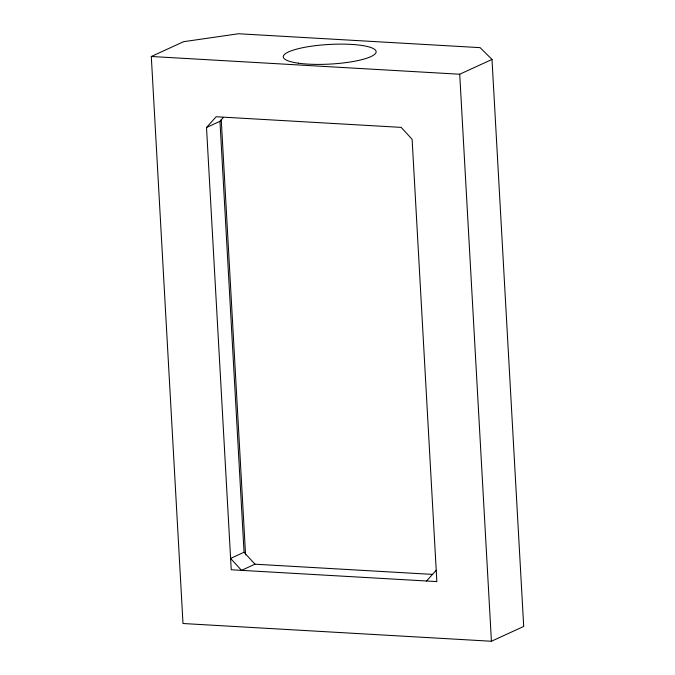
<?xml version="1.0" encoding="UTF-8"?>
<svg xmlns="http://www.w3.org/2000/svg" width="675" height="675" viewBox="0 0 675 675"><rect width="100%" height="100%" fill="white"/><g stroke="black" fill="none" stroke-linecap="round" stroke-linejoin="round"><path stroke-width="1.01" d="M206.508 127.491L216.152 116.741L401.203 127.381L412.121 139.32L436.852 581.588L231.238 569.767L206.508 127.491L219.957 121.323L223.4 117.484M426.566 580.998L436.21 570.248M151.301 56.489L183.583 41.69L238.511 33.75L480.102 47.647L491.999 59.434L523.699 626.451L491.417 641.25L183.001 623.514L151.301 56.489L459.717 74.233L491.999 59.434M219.957 121.323L244.046 552.26L230.597 558.428L241.515 570.358L254.964 564.19L432.658 574.408M244.046 552.26L254.964 564.19M459.717 74.233L491.417 641.25M221.231 119.391L245.573 554.884M298.291 63.18A46.482 9.821 -3.2 0 0 375.013 53.992A46.482 9.821 -3.2 0 0 315.858 45.613A46.482 9.821 -3.2 0 0 298.291 63.18"/></g></svg>
